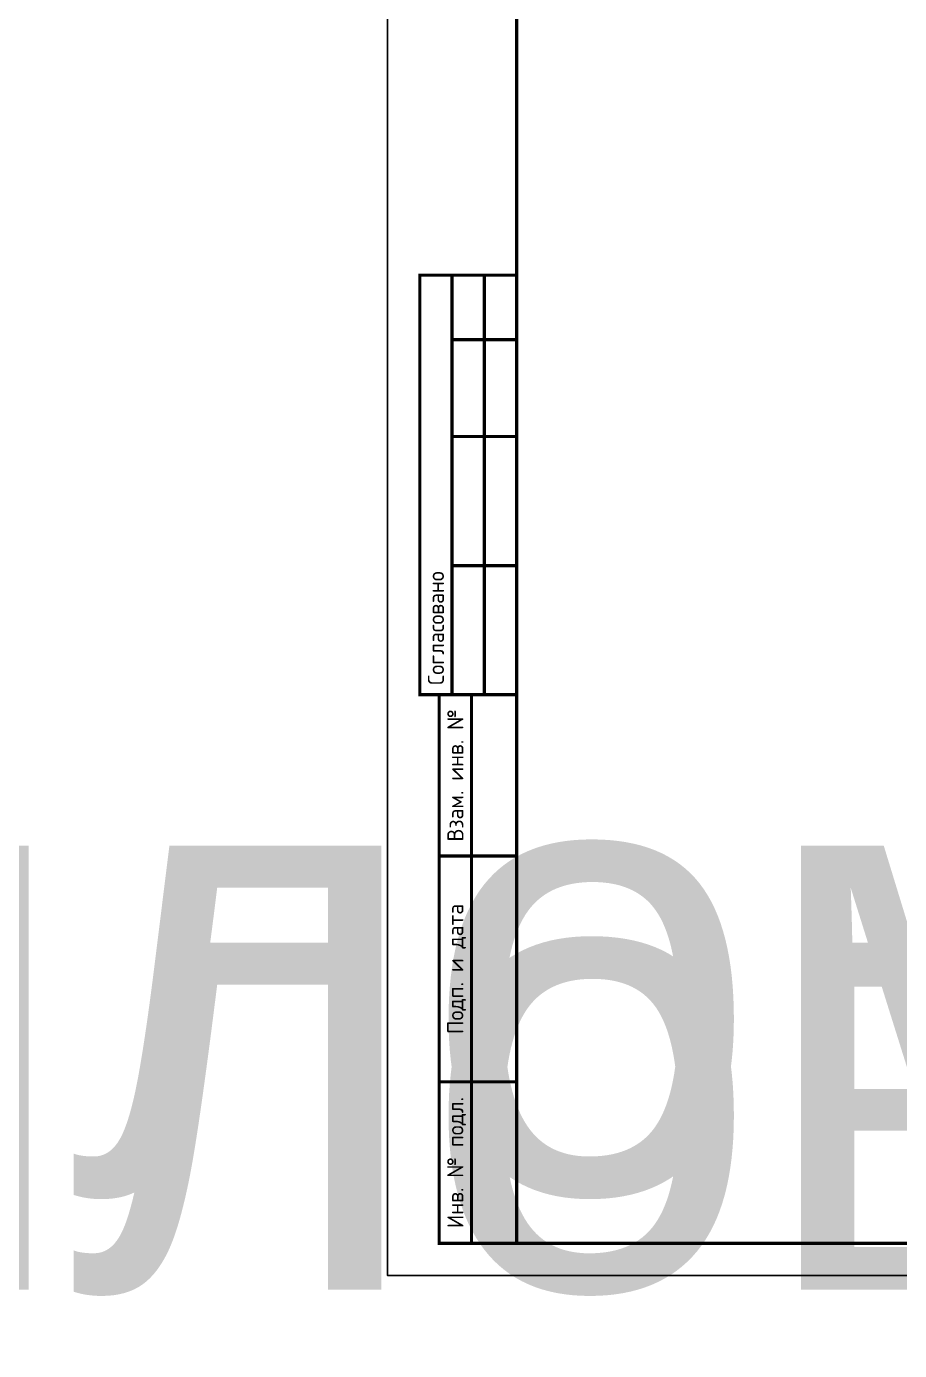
# Model space of a CAD drawing. Header units: metres. Extents: x 1981 to 7362, y 1229 to 3678.
# Drawn here: x 3579.8 to 3715, y 2864.5 to 3069.6 of the extents above; entities that cross this region are included whole.
import ezdxf
from ezdxf.enums import TextEntityAlignment as Align

# ---------------------------------------------------------------- set-up
doc = ezdxf.new("R2018")
doc.units = ezdxf.units.M
doc.layers.add('Форматы', color=7, linetype='Continuous')
doc.styles.add('GOST-2.304_Type-B', font='GOST Common.ttf')
doc.styles.get("Standard").update_dxf_attribs({"font": 'GOST Common.ttf'})

# ---------------------------------------------------------------- blocks, each defined once
blk = doc.blocks.new('*U147')
blk.add_lwpolyline([(0, 123), (891, 123), (891, -297), (0, -297)], close=True)
at = {"const_width": 0.5}
blk.add_lwpolyline([(20, 118), (886, 118), (886, -292), (20, -292)], close=True, dxfattribs=at)
for points in [[(20, -207), (5, -207), (5, -142), (20, -142)], [(10, -142), (10, -207)], [(15, -142), (15, -207)], [(10, -152), (20, -152)], [(10, -167), (20, -167)], [(10, -187), (20, -187)], [(20, -292), (8, -292), (8, -207), (20, -207)], [(13, -207), (13, -292)], [(8, -232), (20, -232)], [(8, -267), (20, -267)]]:
    blk.add_lwpolyline(points, dxfattribs=at)
at = {"style": 'GOST-2.304_Type-B'}
blk.add_text('Согласовано', height=2.5, rotation=90, dxfattribs=at).set_placement((7.5, -205.5), align=Align.MIDDLE_LEFT)
for s, p in [('Взам. инв. №', (10.5, -219.5)), ('Подп. и дата', (10.5, -249.5)), ('Инв. № подл.', (10.5, -279.5))]:
    blk.add_text(s, height=2.5, rotation=90, dxfattribs=at).set_placement(p, align=Align.MIDDLE_CENTER)
blk.add_attdef('РАЗРАБОТАЛ', text='', height=2.5, dxfattribs=at).set_placement((721.5, -264.22), align=Align.MIDDLE_LEFT)
at = {"style": 'GOST-2.304_Type-B', "flags": 8}
for tag, height, p in [('ДАТА', 2.5, (761.07, -264.4)), ('ЛИСТ', 3, (857.39, -271.92)), ('ЛИСТОВ', 3, (874.89, -271.92)), ('ФОРМАТ', 3, (851.97, -294.75))]:
    blk.add_attdef(tag, text='', height=height, dxfattribs=at).set_placement(p, align=Align.MIDDLE_CENTER)
at = {"style": 'GOST-2.304_Type-B'}
blk.add_attdef('ПРОВЕРИЛ', (721.75, -270.73), '', height=2.5, dxfattribs=at)
at = {"lineweight": 30, "flags": 104}
for tag, p in [('ТЕПЛОВЫЕ_СЕТИ', (801, -269.5)), ('ИМЯ_ЧЕРТЕЖА', (801, -284.5))]:
    blk.add_attdef(tag, text='', height=3, dxfattribs=at).set_placement(p, align=Align.MIDDLE_CENTER)
blk = doc.blocks.new('*U145')
at = {"style": 'GOST-2.304_Type-B'}
blk.add_attdef('РАЗРАБОТАЛ', text='', height=2.5, dxfattribs=at).set_placement((424.5, -264.22), align=Align.MIDDLE_LEFT)
at = {"style": 'GOST-2.304_Type-B', "flags": 8}
for tag, height, p in [('ДАТА', 2.5, (464.07, -264.4)), ('ЛИСТ', 3, (560.39, -271.92)), ('ЛИСТОВ', 3, (577.89, -271.92)), ('ФОРМАТ', 3, (554.97, -294.75))]:
    blk.add_attdef(tag, text='', height=height, dxfattribs=at).set_placement(p, align=Align.MIDDLE_CENTER)
at = {"style": 'GOST-2.304_Type-B'}
blk.add_attdef('ПРОВЕРИЛ', (424.75, -270.73), '', height=2.5, dxfattribs=at)
at = {"lineweight": 30, "flags": 104}
for tag, p in [('ТЕПЛОВЫЕ_СЕТИ', (504, -269.5)), ('ИМЯ_ЧЕРТЕЖА', (504, -284.5))]:
    blk.add_attdef(tag, text='', height=3, dxfattribs=at).set_placement(p, align=Align.MIDDLE_CENTER)

msp = doc.modelspace()

# ---------------------------------------------------------------- block references
at = {"layer": 'Форматы'}
ref = msp.add_blockref('*U145', (2922.709, 3228.424), dxfattribs=at)
lines = msp.add_mtext('Тепловая камера 8014\\P (М1:50)', dxfattribs={"layer": '0', "insert": (3426.709, 2943.924), "char_height": 70, "attachment_point": 1})
ref.add_attrib('ИМЯ_ЧЕРТЕЖА', '', (3426.709, 2943.924), dxfattribs={"flags": 104}).embed_mtext(lines)
lines = msp.add_mtext('Тепломеханические решения тепловых сетей', dxfattribs={"layer": '0', "insert": (3426.709, 2958.924), "char_height": 70, "attachment_point": 1})
ref.add_attrib('ТЕПЛОВЫЕ_СЕТИ', '', (3426.709, 2958.924), dxfattribs={"flags": 104}).embed_mtext(lines)
msp.add_blockref('*U147', (3635.737, 3173.099), dxfattribs=at)

doc.saveas('drawing.dxf')
